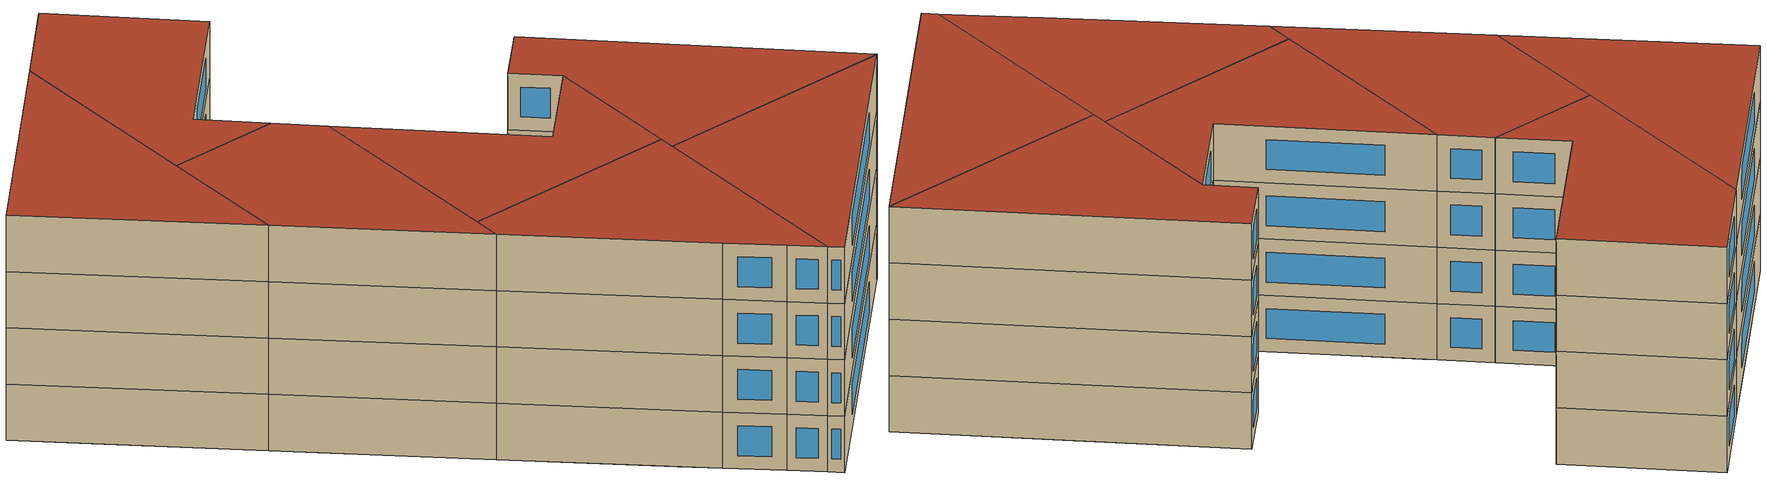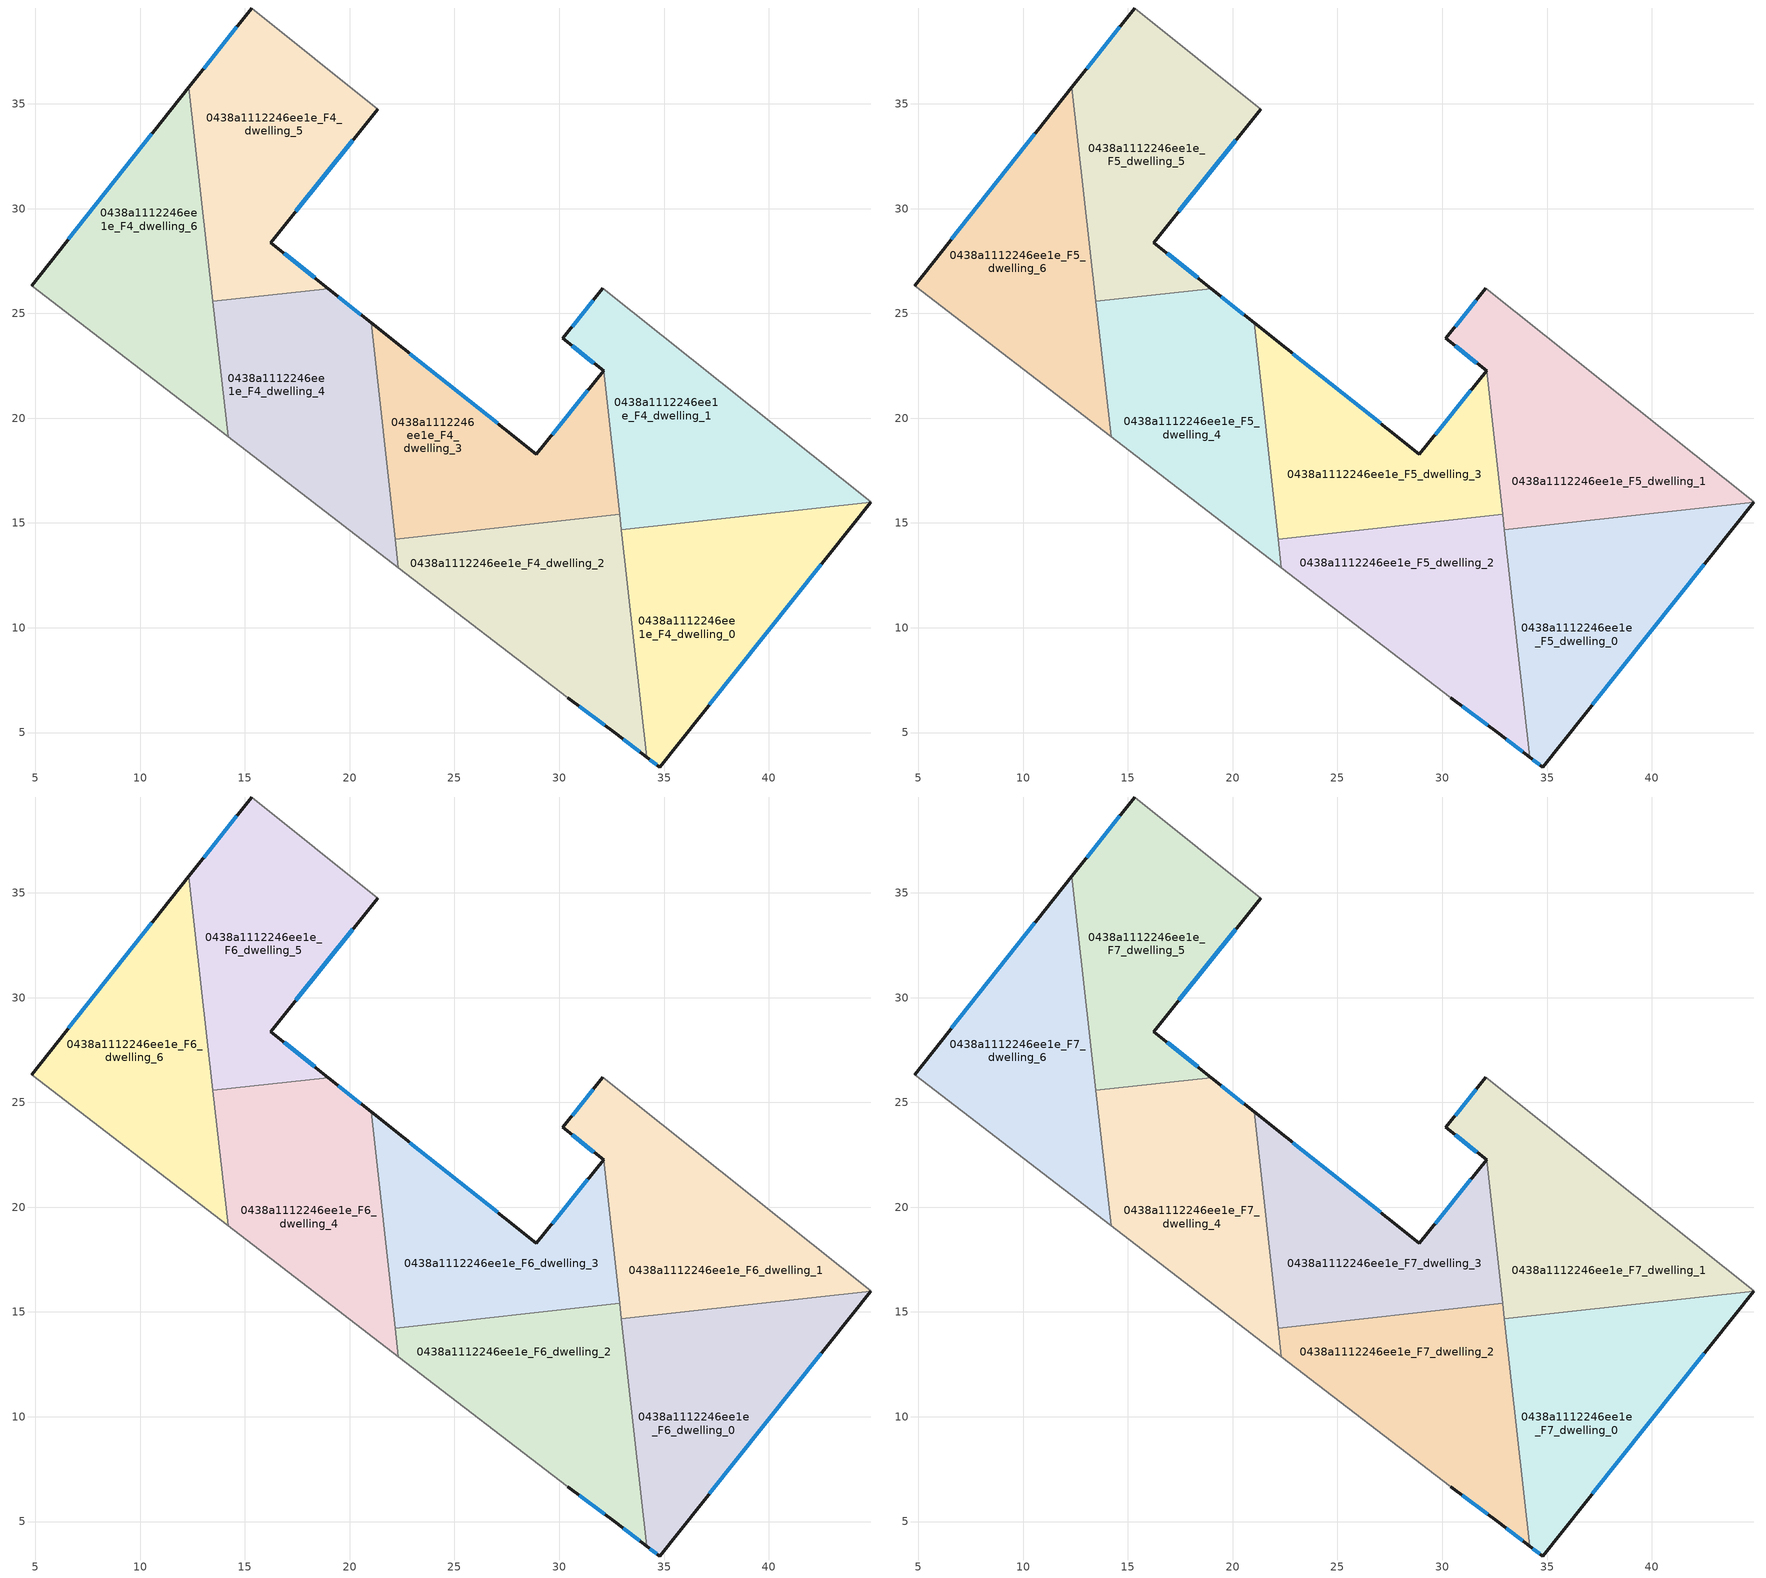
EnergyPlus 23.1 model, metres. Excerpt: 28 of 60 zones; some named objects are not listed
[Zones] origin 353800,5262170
0438a1112246ee1e_F4_dwelling_0
 floor to 0438a1112246ee1e_F3_dwelling_0 (EU_floor_Construction): 39.89,9.76 34.78,3.36 34.18,3.81 33.1,13.53 33.79,14.45 z12
 floor to 0438a1112246ee1e_F3_dwelling_1 (EU_floor_Construction): 44.86,16 39.89,9.76 33.79,14.45 34.06,14.79 z12
 floor to 0438a1112246ee1e_F3_dwelling_2 (EU_floor_Construction): 33.41,13.95 33.1,13.53 33.01,14.26 z12
 floor to 0438a1112246ee1e_F3_dwelling_3 (EU_floor_Construction): 34.06,14.79 33.41,13.95 33.01,14.26 32.97,14.67 z12
 wall outside (EU_wall_Construction): 34.18,3.81 34.78,3.36 44.86,16 z12:15
 wall to 0438a1112246ee1e_F4_dwelling_1 (EU_wall_Construction): 44.86,16 32.97,14.67 z12:15
 wall to 0438a1112246ee1e_F4_dwelling_2 (EU_wall_Construction): 32.97,14.67 34.18,3.81 z12:15
 window (EU_Window_Construction): 34.32,3.71 34.64,3.46 / 37.15,6.33 42.5,13.03 z12.7:14.3
0438a1112246ee1e_F4_dwelling_1
 floor to 0438a1112246ee1e_F3_dwelling_1 (EU_floor_Construction): 44.87,16.01 44.86,16 34.06,14.79 38.74,20.89 z12
 floor adiabatic (EU_floor_Construction): 38.74,20.89 34.06,14.79 32.97,14.67 32.12,22.27 30.16,23.81 32.07,26.2 z12
 wall outside (EU_wall_Construction): 32.07,26.2 30.16,23.81 32.11,22.26 z12:15
 wall adiabatic (EU_wall_Construction): 44.86,16 44.87,16.01 32.07,26.2 z12:15
 wall to 0438a1112246ee1e_F4_dwelling_3 (EU_wall_Construction): 32.12,22.26 32.88,15.42 z12:15
 wall to 0438a1112246ee1e_F4_dwelling_2 (EU_wall_Construction): 32.88,15.42 32.97,14.67 z12:15
 window (EU_Window_Construction): 30.62,23.45 31.65,22.63 / 31.62,25.64 30.61,24.37 z12.7:14.3
0438a1112246ee1e_F4_dwelling_2
 floor to 0438a1112246ee1e_F3_dwelling_2 (EU_floor_Construction): 33.01,14.26 33.09,13.53 28.78,7.91 22.33,12.87 22.31,13.07 23.28,14.34 31.68,15.28 z12
 floor to 0438a1112246ee1e_F3_dwelling_0 (EU_floor_Construction): 33.09,13.53 34.18,3.81 32.71,4.93 30.41,6.66 28.78,7.91 z12
 floor adiabatic (EU_floor_Construction): 32.88,15.42 33.01,14.26 31.68,15.28 z12
 floor to 0438a1112246ee1e_F3_dwelling_4 (EU_floor_Construction): 23.28,14.34 22.31,13.07 22.18,14.22 z12
 wall outside (EU_wall_Construction): 30.41,6.66 32.71,4.93 34.18,3.81 z12:15
 wall adiabatic (EU_wall_Construction): 22.33,12.87 30.41,6.66 z12:15
 wall to 0438a1112246ee1e_F4_dwelling_3 (EU_wall_Construction): 32.88,15.42 22.18,14.22 z12:15
 wall to 0438a1112246ee1e_F4_dwelling_4 (EU_wall_Construction): 22.18,14.22 22.33,12.87 z12:15
 window (EU_Window_Construction): 33.06,4.67 33.84,4.08 / 30.95,6.25 32.17,5.34 z12.7:14.3
0438a1112246ee1e_F4_dwelling_3
 floor to 0438a1112246ee1e_F3_dwelling_4 (EU_floor_Construction): 27.29,19.56 23.28,14.34 22.18,14.22 21.13,23.6 21.54,24.14 z12
 floor to 0438a1112246ee1e_F3_dwelling_2 (EU_floor_Construction): 28.91,18.27 28.48,17.74 31.68,15.28 23.28,14.34 27.29,19.56 z12
 floor adiabatic (EU_floor_Construction): 32.12,22.26 32.88,15.42 31.68,15.28 28.48,17.74 z12
 floor to 0438a1112246ee1e_F3_dwelling_6 (EU_floor_Construction): 21.54,24.14 21.13,23.6 21.02,24.56 z12
 wall outside (EU_wall_Construction): 32.11,22.26 28.91,18.27 21.02,24.56 z12:15
 wall to 0438a1112246ee1e_F4_dwelling_4 (EU_wall_Construction): 21.02,24.56 22.18,14.22 z12:15
 window (EU_Window_Construction): 27.06,19.75 22.87,23.08 / 31.36,21.32 29.66,19.21 z12.7:14.3
0438a1112246ee1e_F4_dwelling_4
 floor to 0438a1112246ee1e_F3_dwelling_4 (EU_floor_Construction): 21.13,23.6 22.31,13.07 22.22,12.96 16.39,17.43 z12
 floor to 0438a1112246ee1e_F3_dwelling_2 (EU_floor_Construction): 22.31,13.07 22.33,12.87 22.22,12.96 z12
 floor to 0438a1112246ee1e_F3_dwelling_5 (EU_floor_Construction): 19.93,22.05 16.39,17.43 14.2,19.12 13.48,25.57 15.11,25.75 z12
 floor to 0438a1112246ee1e_F3_dwelling_6 (EU_floor_Construction): 21.02,24.56 21.13,23.6 19.93,22.05 15.11,25.75 18.98,26.19 z12
 wall outside (EU_wall_Construction): 21.02,24.56 18.98,26.19 z12:15
 wall adiabatic (EU_wall_Construction): 14.2,19.12 22.33,12.87 z12:15
 wall to 0438a1112246ee1e_F4_dwelling_5 (EU_wall_Construction): 18.98,26.19 13.48,25.57 z12:15
 wall to 0438a1112246ee1e_F4_dwelling_6 (EU_wall_Construction): 13.48,25.57 14.2,19.12 z12:15
 window (EU_Window_Construction): 20.54,24.94 19.46,25.81 z12.7:14.3
0438a1112246ee1e_F4_dwelling_5
 floor to 0438a1112246ee1e_F3_dwelling_7 (EU_floor_Construction): 21.34,34.75 16.31,28.46 12.86,31.11 12.33,35.8 15.33,39.57 z12
 floor to 0438a1112246ee1e_F3_dwelling_6 (EU_floor_Construction): 16.31,28.46 16.24,28.37 18.98,26.19 15.11,25.75 13.3,27.14 12.86,31.11 z12
 floor to 0438a1112246ee1e_F3_dwelling_5 (EU_floor_Construction): 15.11,25.75 13.48,25.57 13.3,27.14 z12
 wall outside (EU_wall_Construction): 15.33,39.57 12.33,35.8 / 18.98,26.19 16.24,28.37 21.34,34.75 z12:15
 wall adiabatic (EU_wall_Construction): 21.34,34.75 15.33,39.57 z12:15
 wall to 0438a1112246ee1e_F4_dwelling_6 (EU_wall_Construction): 12.33,35.8 13.48,25.57 z12:15
 window (EU_Window_Construction): 14.62,38.69 13.04,36.68 / 17.44,29.87 20.14,33.25 / 18.33,26.7 16.88,27.86 z12.7:14.3
0438a1112246ee1e_F4_dwelling_6
 floor to 0438a1112246ee1e_F3_dwelling_5 (EU_floor_Construction): 13.3,27.14 14.2,19.12 7.87,23.98 11.41,28.6 z12
 floor to 0438a1112246ee1e_F3_dwelling_6 (EU_floor_Construction): 12.86,31.11 13.3,27.14 11.41,28.6 7.87,23.98 4.82,26.32 10.22,33.13 z12
 floor to 0438a1112246ee1e_F3_dwelling_7 (EU_floor_Construction): 12.33,35.8 12.86,31.11 10.22,33.13 z12
 wall outside (EU_wall_Construction): 12.33,35.8 4.82,26.32 z12:15
 wall adiabatic (EU_wall_Construction): 4.82,26.32 14.2,19.12 z12:15
 window (EU_Window_Construction): 10.57,33.57 6.58,28.55 z12.7:14.3
0438a1112246ee1e_F5_dwelling_0
 floor to 0438a1112246ee1e_F4_dwelling_0 (EU_floor_Construction): 44.86,16 34.78,3.36 34.18,3.81 32.97,14.67 z15
 wall outside (EU_wall_Construction): 34.18,3.81 34.78,3.36 44.86,16 z15:18
 wall to 0438a1112246ee1e_F5_dwelling_1 (EU_wall_Construction): 44.86,16 32.97,14.67 z15:18
 wall to 0438a1112246ee1e_F5_dwelling_2 (EU_wall_Construction): 32.97,14.67 34.18,3.81 z15:18
 window (EU_Window_Construction): 34.32,3.71 34.64,3.46 / 37.15,6.33 42.5,13.03 z15.7:17.3
0438a1112246ee1e_F5_dwelling_1
 floor to 0438a1112246ee1e_F4_dwelling_1 (EU_floor_Construction): 44.87,16.01 44.86,16 32.97,14.67 32.12,22.27 30.16,23.81 32.07,26.2 z15
 wall outside (EU_wall_Construction): 32.07,26.2 30.16,23.81 32.11,22.26 z15:18
 wall adiabatic (EU_wall_Construction): 44.86,16 44.87,16.01 32.07,26.2 z15:18
 wall to 0438a1112246ee1e_F5_dwelling_3 (EU_wall_Construction): 32.12,22.26 32.88,15.42 z15:18
 wall to 0438a1112246ee1e_F5_dwelling_2 (EU_wall_Construction): 32.88,15.42 32.97,14.67 z15:18
 window (EU_Window_Construction): 30.62,23.45 31.65,22.63 / 31.62,25.64 30.61,24.37 z15.7:17.3
0438a1112246ee1e_F5_dwelling_2
 floor to 0438a1112246ee1e_F4_dwelling_2 (EU_floor_Construction): 32.88,15.42 34.18,3.81 32.71,4.93 30.41,6.66 22.33,12.87 22.18,14.22 z15
 wall outside (EU_wall_Construction): 30.41,6.66 32.71,4.93 34.18,3.81 z15:18
 wall adiabatic (EU_wall_Construction): 22.33,12.87 30.41,6.66 z15:18
 wall to 0438a1112246ee1e_F5_dwelling_3 (EU_wall_Construction): 32.88,15.42 22.18,14.22 z15:18
 wall to 0438a1112246ee1e_F5_dwelling_4 (EU_wall_Construction): 22.18,14.22 22.33,12.87 z15:18
 window (EU_Window_Construction): 33.06,4.67 33.84,4.08 / 30.95,6.25 32.17,5.34 z15.7:17.3
0438a1112246ee1e_F5_dwelling_3
 floor to 0438a1112246ee1e_F4_dwelling_3 (EU_floor_Construction): 32.12,22.26 32.88,15.42 22.18,14.22 21.02,24.56 28.91,18.27 z15
 wall outside (EU_wall_Construction): 32.11,22.26 28.91,18.27 21.02,24.56 z15:18
 wall to 0438a1112246ee1e_F5_dwelling_4 (EU_wall_Construction): 21.02,24.56 22.18,14.22 z15:18
 window (EU_Window_Construction): 27.06,19.75 22.87,23.08 / 31.36,21.32 29.66,19.21 z15.7:17.3
0438a1112246ee1e_F5_dwelling_4
 floor to 0438a1112246ee1e_F4_dwelling_4 (EU_floor_Construction): 21.02,24.56 22.33,12.87 14.2,19.12 13.48,25.57 18.98,26.19 z15
 wall outside (EU_wall_Construction): 21.02,24.56 18.98,26.19 z15:18
 wall adiabatic (EU_wall_Construction): 14.2,19.12 22.33,12.87 z15:18
 wall to 0438a1112246ee1e_F5_dwelling_5 (EU_wall_Construction): 18.98,26.19 13.48,25.57 z15:18
 wall to 0438a1112246ee1e_F5_dwelling_6 (EU_wall_Construction): 13.48,25.57 14.2,19.12 z15:18
 window (EU_Window_Construction): 20.54,24.94 19.46,25.81 z15.7:17.3
0438a1112246ee1e_F5_dwelling_5
 floor to 0438a1112246ee1e_F4_dwelling_5 (EU_floor_Construction): 21.34,34.75 16.24,28.37 18.98,26.19 13.48,25.57 12.33,35.8 15.33,39.57 z15
 wall outside (EU_wall_Construction): 15.33,39.57 12.33,35.8 / 18.98,26.19 16.24,28.37 21.34,34.75 z15:18
 wall adiabatic (EU_wall_Construction): 21.34,34.75 15.33,39.57 z15:18
 wall to 0438a1112246ee1e_F5_dwelling_6 (EU_wall_Construction): 12.33,35.8 13.48,25.57 z15:18
 window (EU_Window_Construction): 14.62,38.69 13.04,36.68 / 17.44,29.87 20.14,33.25 / 18.33,26.7 16.88,27.86 z15.7:17.3
0438a1112246ee1e_F5_dwelling_6
 floor to 0438a1112246ee1e_F4_dwelling_6 (EU_floor_Construction): 12.33,35.8 14.2,19.12 4.82,26.32 z15
 wall outside (EU_wall_Construction): 12.33,35.8 4.82,26.32 z15:18
 wall adiabatic (EU_wall_Construction): 4.82,26.32 14.2,19.12 z15:18
 window (EU_Window_Construction): 10.57,33.57 6.58,28.55 z15.7:17.3
0438a1112246ee1e_F6_dwelling_0
 floor to 0438a1112246ee1e_F5_dwelling_0 (EU_floor_Construction): 44.86,16 34.78,3.36 34.18,3.81 32.97,14.67 z18
 wall outside (EU_wall_Construction): 34.18,3.81 34.78,3.36 44.86,16 z18:21
 wall to 0438a1112246ee1e_F6_dwelling_1 (EU_wall_Construction): 44.86,16 32.97,14.67 z18:21
 wall to 0438a1112246ee1e_F6_dwelling_2 (EU_wall_Construction): 32.97,14.67 34.18,3.81 z18:21
 window (EU_Window_Construction): 34.32,3.71 34.64,3.46 / 37.15,6.33 42.5,13.03 z18.7:20.3
0438a1112246ee1e_F6_dwelling_1
 floor to 0438a1112246ee1e_F5_dwelling_1 (EU_floor_Construction): 44.87,16.01 44.86,16 32.97,14.67 32.12,22.27 30.16,23.81 32.07,26.2 z18
 wall outside (EU_wall_Construction): 32.07,26.2 30.16,23.81 32.11,22.26 z18:21
 wall adiabatic (EU_wall_Construction): 44.86,16 44.87,16.01 32.07,26.2 z18:21
 wall to 0438a1112246ee1e_F6_dwelling_3 (EU_wall_Construction): 32.12,22.26 32.88,15.42 z18:21
 wall to 0438a1112246ee1e_F6_dwelling_2 (EU_wall_Construction): 32.88,15.42 32.97,14.67 z18:21
 window (EU_Window_Construction): 30.62,23.45 31.65,22.63 / 31.62,25.64 30.61,24.37 z18.7:20.3
0438a1112246ee1e_F6_dwelling_2
 floor to 0438a1112246ee1e_F5_dwelling_2 (EU_floor_Construction): 32.88,15.42 34.18,3.81 32.71,4.93 30.41,6.66 22.33,12.87 22.18,14.22 z18
 wall outside (EU_wall_Construction): 30.41,6.66 32.71,4.93 34.18,3.81 z18:21
 wall adiabatic (EU_wall_Construction): 22.33,12.87 30.41,6.66 z18:21
 wall to 0438a1112246ee1e_F6_dwelling_3 (EU_wall_Construction): 32.88,15.42 22.18,14.22 z18:21
 wall to 0438a1112246ee1e_F6_dwelling_4 (EU_wall_Construction): 22.18,14.22 22.33,12.87 z18:21
 window (EU_Window_Construction): 33.06,4.67 33.84,4.08 / 30.95,6.25 32.17,5.34 z18.7:20.3
0438a1112246ee1e_F6_dwelling_3
 floor to 0438a1112246ee1e_F5_dwelling_3 (EU_floor_Construction): 32.12,22.26 32.88,15.42 22.18,14.22 21.02,24.56 28.91,18.27 z18
 wall outside (EU_wall_Construction): 32.11,22.26 28.91,18.27 21.02,24.56 z18:21
 wall to 0438a1112246ee1e_F6_dwelling_4 (EU_wall_Construction): 21.02,24.56 22.18,14.22 z18:21
 window (EU_Window_Construction): 27.06,19.75 22.87,23.08 / 31.36,21.32 29.66,19.21 z18.7:20.3
0438a1112246ee1e_F6_dwelling_4
 floor to 0438a1112246ee1e_F5_dwelling_4 (EU_floor_Construction): 21.02,24.56 22.33,12.87 14.2,19.12 13.48,25.57 18.98,26.19 z18
 wall outside (EU_wall_Construction): 21.02,24.56 18.98,26.19 z18:21
 wall adiabatic (EU_wall_Construction): 14.2,19.12 22.33,12.87 z18:21
 wall to 0438a1112246ee1e_F6_dwelling_5 (EU_wall_Construction): 18.98,26.19 13.48,25.57 z18:21
 wall to 0438a1112246ee1e_F6_dwelling_6 (EU_wall_Construction): 13.48,25.57 14.2,19.12 z18:21
 window (EU_Window_Construction): 20.54,24.94 19.46,25.81 z18.7:20.3
0438a1112246ee1e_F6_dwelling_5
 floor to 0438a1112246ee1e_F5_dwelling_5 (EU_floor_Construction): 21.34,34.75 16.24,28.37 18.98,26.19 13.48,25.57 12.33,35.8 15.33,39.57 z18
 wall outside (EU_wall_Construction): 15.33,39.57 12.33,35.8 / 18.98,26.19 16.24,28.37 21.34,34.75 z18:21
 wall adiabatic (EU_wall_Construction): 21.34,34.75 15.33,39.57 z18:21
 wall to 0438a1112246ee1e_F6_dwelling_6 (EU_wall_Construction): 12.33,35.8 13.48,25.57 z18:21
 window (EU_Window_Construction): 14.62,38.69 13.04,36.68 / 17.44,29.87 20.14,33.25 / 18.33,26.7 16.88,27.86 z18.7:20.3
0438a1112246ee1e_F6_dwelling_6
 floor to 0438a1112246ee1e_F5_dwelling_6 (EU_floor_Construction): 12.33,35.8 14.2,19.12 4.82,26.32 z18
 wall outside (EU_wall_Construction): 12.33,35.8 4.82,26.32 z18:21
 wall adiabatic (EU_wall_Construction): 4.82,26.32 14.2,19.12 z18:21
 window (EU_Window_Construction): 10.57,33.57 6.58,28.55 z18.7:20.3
0438a1112246ee1e_F7_dwelling_0
 floor to 0438a1112246ee1e_F6_dwelling_0 (EU_floor_Construction): 44.86,16 34.78,3.36 34.18,3.81 32.97,14.67 z21
 wall outside (EU_wall_Construction): 34.18,3.81 34.78,3.36 44.86,16 z21:24
 wall to 0438a1112246ee1e_F7_dwelling_1 (EU_wall_Construction): 44.86,16 32.97,14.67 z21:24
 wall to 0438a1112246ee1e_F7_dwelling_2 (EU_wall_Construction): 32.97,14.67 34.18,3.81 z21:24
 window (EU_Window_Construction): 34.32,3.71 34.64,3.46 / 37.15,6.33 42.5,13.03 z21.7:23.3
 roof outside (EU_roof_Construction): 34.78,3.36 44.86,16 32.97,14.67 34.18,3.81 z24
0438a1112246ee1e_F7_dwelling_1
 floor to 0438a1112246ee1e_F6_dwelling_1 (EU_floor_Construction): 44.87,16.01 44.86,16 32.97,14.67 32.12,22.27 30.16,23.81 32.07,26.2 z21
 wall outside (EU_wall_Construction): 32.07,26.2 30.16,23.81 32.11,22.26 z21:24
 wall adiabatic (EU_wall_Construction): 44.86,16 44.87,16.01 32.07,26.2 z21:24
 wall to 0438a1112246ee1e_F7_dwelling_3 (EU_wall_Construction): 32.12,22.26 32.88,15.42 z21:24
 wall to 0438a1112246ee1e_F7_dwelling_2 (EU_wall_Construction): 32.88,15.42 32.97,14.67 z21:24
 window (EU_Window_Construction): 30.62,23.45 31.65,22.63 / 31.62,25.64 30.61,24.37 z21.7:23.3
 roof outside (EU_roof_Construction): 44.86,16 44.87,16.01 32.07,26.2 30.16,23.81 32.11,22.26 32.97,14.67 z24
0438a1112246ee1e_F7_dwelling_2
 floor to 0438a1112246ee1e_F6_dwelling_2 (EU_floor_Construction): 32.88,15.42 34.18,3.81 32.71,4.93 30.41,6.66 22.33,12.87 22.18,14.22 z21
 wall outside (EU_wall_Construction): 30.41,6.66 32.71,4.93 34.18,3.81 z21:24
 wall adiabatic (EU_wall_Construction): 22.33,12.87 30.41,6.66 z21:24
 wall to 0438a1112246ee1e_F7_dwelling_3 (EU_wall_Construction): 32.88,15.42 22.18,14.22 z21:24
 wall to 0438a1112246ee1e_F7_dwelling_4 (EU_wall_Construction): 22.18,14.22 22.33,12.87 z21:24
 window (EU_Window_Construction): 33.06,4.67 33.84,4.08 / 30.95,6.25 32.17,5.34 z21.7:23.3
 roof outside (EU_roof_Construction): 34.18,3.81 32.88,15.42 22.18,14.22 22.33,12.87 30.41,6.66 32.71,4.93 z24
0438a1112246ee1e_F7_dwelling_3
 floor to 0438a1112246ee1e_F6_dwelling_3 (EU_floor_Construction): 32.12,22.26 32.88,15.42 22.18,14.22 21.02,24.56 28.91,18.27 z21
 wall outside (EU_wall_Construction): 32.11,22.26 28.91,18.27 21.02,24.56 z21:24
 wall to 0438a1112246ee1e_F7_dwelling_4 (EU_wall_Construction): 21.02,24.56 22.18,14.22 z21:24
 window (EU_Window_Construction): 27.06,19.75 22.87,23.08 / 31.36,21.32 29.66,19.21 z21.7:23.3
 roof outside (EU_roof_Construction): 32.88,15.42 32.11,22.26 28.91,18.27 21.02,24.56 22.18,14.22 z24
0438a1112246ee1e_F7_dwelling_4
 floor to 0438a1112246ee1e_F6_dwelling_4 (EU_floor_Construction): 21.02,24.56 22.33,12.87 14.2,19.12 13.48,25.57 18.98,26.19 z21
 wall outside (EU_wall_Construction): 21.02,24.56 18.98,26.19 z21:24
 wall adiabatic (EU_wall_Construction): 14.2,19.12 22.33,12.87 z21:24
 wall to 0438a1112246ee1e_F7_dwelling_5 (EU_wall_Construction): 18.98,26.19 13.48,25.57 z21:24
 wall to 0438a1112246ee1e_F7_dwelling_6 (EU_wall_Construction): 13.48,25.57 14.2,19.12 z21:24
 window (EU_Window_Construction): 20.54,24.94 19.46,25.81 z21.7:23.3
 roof outside (EU_roof_Construction): 22.33,12.87 21.02,24.56 18.98,26.19 13.48,25.57 14.2,19.12 z24
0438a1112246ee1e_F7_dwelling_5
 floor to 0438a1112246ee1e_F6_dwelling_5 (EU_floor_Construction): 21.34,34.75 16.24,28.37 18.98,26.19 13.48,25.57 12.33,35.8 15.33,39.57 z21
 wall outside (EU_wall_Construction): 15.33,39.57 12.33,35.8 / 18.98,26.19 16.24,28.37 21.34,34.75 z21:24
 wall adiabatic (EU_wall_Construction): 21.34,34.75 15.33,39.57 z21:24
 wall to 0438a1112246ee1e_F7_dwelling_6 (EU_wall_Construction): 12.33,35.8 13.48,25.57 z21:24
 window (EU_Window_Construction): 14.62,38.69 13.04,36.68 / 17.44,29.87 20.14,33.25 / 18.33,26.7 16.88,27.86 z21.7:23.3
 roof outside (EU_roof_Construction): 18.98,26.19 16.24,28.37 21.34,34.75 15.33,39.57 12.33,35.8 13.48,25.57 z24
0438a1112246ee1e_F7_dwelling_6
 floor to 0438a1112246ee1e_F6_dwelling_6 (EU_floor_Construction): 12.33,35.8 14.2,19.12 4.82,26.32 z21
 wall outside (EU_wall_Construction): 12.33,35.8 4.82,26.32 z21:24
 wall adiabatic (EU_wall_Construction): 4.82,26.32 14.2,19.12 z21:24
 window (EU_Window_Construction): 10.57,33.57 6.58,28.55 z21.7:23.3
 roof outside (EU_roof_Construction): 14.2,19.12 12.33,35.8 4.82,26.32 z24
[Building]
EU S2 Campaign: North Axis=0; Terrain=City; Solar Distribution=FullExterior
[Site:Location]
Budapest.Ferenc.Liszt.Intl.AP: Latitude=47.437; Longitude=19.256; Time Zone=1; Elevation=185
[SizingPeriod:WeatherFileDays]
AnnualSizingPeriod: Begin Month=1; Begin Day of Month=1; End Month=12; End Day of Month=31; Day of Week for Start Day=Monday; Use Weather File Daylight Saving Period=No; Use Weather File Rain and Snow Indicators=No
[MATERIAL]
EU_InternalMass_Material: Roughness=MediumRough; Thickness=0.1; Conductivity=1; Density=1800; Specific Heat=900; Thermal Absorptance=0.9; Solar Absorptance=0.7; Visible Absorptance=0.7
[MATERIAL:NOMASS] Roughness=MediumRough; Thermal Absorptance=0.9; Solar Absorptance=0.7; Visible Absorptance=0.7
Name | Thermal Resistance
EU_wall_NoMass | 0.832559
EU_roof_NoMass | 1.39638
EU_floor_NoMass | 0.872794
[WINDOWMATERIAL:SIMPLEGLAZINGSYSTEM]
EU_Window_SimpleGlazing: UFactor=2.79869; Solar Heat Gain Coefficient=0.75; Visible Transmittance=0.75
[CONSTRUCTION]
EU_wall_Construction: EU_wall_NoMass
EU_roof_Construction: EU_roof_NoMass
EU_floor_Construction: EU_floor_NoMass
EU_Window_Construction: EU_Window_SimpleGlazing
EU_InternalMass_Construction: EU_InternalMass_Material
[ZONE] Type=1; Multiplier=1; Ceiling Height=autocalculate; Floor Area=autocalculate; Part of Total Floor Area=Yes
Name | Volume
0438a1112246ee1e_F4_dwelling_0; 0438a1112246ee1e_F5_dwelling_0; 0438a1112246ee1e_F6_dwelling_0; 0438a1112246ee1e_F7_dwelling_0 | 214.432
0438a1112246ee1e_F4_dwelling_1; 0438a1112246ee1e_F5_dwelling_1; 0438a1112246ee1e_F6_dwelling_1; 0438a1112246ee1e_F7_dwelling_1 | 223.822
0438a1112246ee1e_F4_dwelling_2; 0438a1112246ee1e_F5_dwelling_2; 0438a1112246ee1e_F6_dwelling_2; 0438a1112246ee1e_F7_dwelling_2 | 211.274
0438a1112246ee1e_F4_dwelling_3 | 201.866
0438a1112246ee1e_F5_dwelling_3; 0438a1112246ee1e_F6_dwelling_3; 0438a1112246ee1e_F7_dwelling_3 | 201.906
0438a1112246ee1e_F4_dwelling_4; 0438a1112246ee1e_F5_dwelling_4; 0438a1112246ee1e_F6_dwelling_4; 0438a1112246ee1e_F7_dwelling_4 | 217.601
0438a1112246ee1e_F4_dwelling_5; 0438a1112246ee1e_F5_dwelling_5; 0438a1112246ee1e_F6_dwelling_5; 0438a1112246ee1e_F7_dwelling_5 | 217.604
0438a1112246ee1e_F4_dwelling_6; 0438a1112246ee1e_F5_dwelling_6; 0438a1112246ee1e_F6_dwelling_6; 0438a1112246ee1e_F7_dwelling_6 | 214.44
[INTERNALMASS] Construction=EU_InternalMass_Construction
Name | Zone or ZoneList | Surface Area
0438a1112246ee1e_F4_dwelling_0_EU_InternalMass | 0438a1112246ee1e_F4_dwelling_0 | 71.4787
0438a1112246ee1e_F4_dwelling_1_EU_InternalMass | 0438a1112246ee1e_F4_dwelling_1 | 74.6179
0438a1112246ee1e_F4_dwelling_2_EU_InternalMass | 0438a1112246ee1e_F4_dwelling_2 | 70.4261
0438a1112246ee1e_F4_dwelling_3_EU_InternalMass | 0438a1112246ee1e_F4_dwelling_3 | 67.303
0438a1112246ee1e_F4_dwelling_4_EU_InternalMass | 0438a1112246ee1e_F4_dwelling_4 | 72.535
0438a1112246ee1e_F4_dwelling_5_EU_InternalMass | 0438a1112246ee1e_F4_dwelling_5 | 72.5346
0438a1112246ee1e_F4_dwelling_6_EU_InternalMass | 0438a1112246ee1e_F4_dwelling_6 | 71.4801
0438a1112246ee1e_F5_dwelling_0_EU_InternalMass | 0438a1112246ee1e_F5_dwelling_0 | 71.4787
0438a1112246ee1e_F5_dwelling_1_EU_InternalMass | 0438a1112246ee1e_F5_dwelling_1 | 74.6179
0438a1112246ee1e_F5_dwelling_2_EU_InternalMass | 0438a1112246ee1e_F5_dwelling_2 | 70.4261
0438a1112246ee1e_F5_dwelling_3_EU_InternalMass | 0438a1112246ee1e_F5_dwelling_3 | 67.303
0438a1112246ee1e_F5_dwelling_4_EU_InternalMass | 0438a1112246ee1e_F5_dwelling_4 | 72.535
0438a1112246ee1e_F5_dwelling_5_EU_InternalMass | 0438a1112246ee1e_F5_dwelling_5 | 72.5346
0438a1112246ee1e_F5_dwelling_6_EU_InternalMass | 0438a1112246ee1e_F5_dwelling_6 | 71.4801
0438a1112246ee1e_F6_dwelling_0_EU_InternalMass | 0438a1112246ee1e_F6_dwelling_0 | 71.4787
0438a1112246ee1e_F6_dwelling_1_EU_InternalMass | 0438a1112246ee1e_F6_dwelling_1 | 74.6179
0438a1112246ee1e_F6_dwelling_2_EU_InternalMass | 0438a1112246ee1e_F6_dwelling_2 | 70.4261
0438a1112246ee1e_F6_dwelling_3_EU_InternalMass | 0438a1112246ee1e_F6_dwelling_3 | 67.303
0438a1112246ee1e_F6_dwelling_4_EU_InternalMass | 0438a1112246ee1e_F6_dwelling_4 | 72.535
0438a1112246ee1e_F6_dwelling_5_EU_InternalMass | 0438a1112246ee1e_F6_dwelling_5 | 72.5346
0438a1112246ee1e_F6_dwelling_6_EU_InternalMass | 0438a1112246ee1e_F6_dwelling_6 | 71.4801
0438a1112246ee1e_F7_dwelling_0_EU_InternalMass | 0438a1112246ee1e_F7_dwelling_0 | 71.4787
0438a1112246ee1e_F7_dwelling_1_EU_InternalMass | 0438a1112246ee1e_F7_dwelling_1 | 74.6179
0438a1112246ee1e_F7_dwelling_2_EU_InternalMass | 0438a1112246ee1e_F7_dwelling_2 | 70.4261
0438a1112246ee1e_F7_dwelling_3_EU_InternalMass | 0438a1112246ee1e_F7_dwelling_3 | 67.303
0438a1112246ee1e_F7_dwelling_4_EU_InternalMass | 0438a1112246ee1e_F7_dwelling_4 | 72.535
0438a1112246ee1e_F7_dwelling_5_EU_InternalMass | 0438a1112246ee1e_F7_dwelling_5 | 72.5346
0438a1112246ee1e_F7_dwelling_6_EU_InternalMass | 0438a1112246ee1e_F7_dwelling_6 | 71.4801
[OTHEREQUIPMENT] Fuel Type=Electricity; Design Level Calculation Method=Watts/Area; Power per Zone Floor Area=1; Fraction Latent=0; Fraction Radiant=0; Fraction Lost=0; Carbon Dioxide Generation Rate=0; EndUse Subcategory=EU_Step8_InternalGains
Name | Zone or ZoneList or Space or SpaceList | Schedule
EU_Step8_InternalGain_0438a1112246ee1e_F4_dwelling_0_f000 | 0438a1112246ee1e_F4_dwelling_0 | EU_Step8_GainSchedule_0438a1112246ee1e_F4_dwelling_0_f000
EU_Step8_InternalGain_0438a1112246ee1e_F4_dwelling_1_f000 | 0438a1112246ee1e_F4_dwelling_1 | EU_Step8_GainSchedule_0438a1112246ee1e_F4_dwelling_1_f000
EU_Step8_InternalGain_0438a1112246ee1e_F4_dwelling_2_f000 | 0438a1112246ee1e_F4_dwelling_2 | EU_Step8_GainSchedule_0438a1112246ee1e_F4_dwelling_2_f000
EU_Step8_InternalGain_0438a1112246ee1e_F4_dwelling_3_f000 | 0438a1112246ee1e_F4_dwelling_3 | EU_Step8_GainSchedule_0438a1112246ee1e_F4_dwelling_3_f000
EU_Step8_InternalGain_0438a1112246ee1e_F4_dwelling_4_f000 | 0438a1112246ee1e_F4_dwelling_4 | EU_Step8_GainSchedule_0438a1112246ee1e_F4_dwelling_4_f000
EU_Step8_InternalGain_0438a1112246ee1e_F4_dwelling_5_f000 | 0438a1112246ee1e_F4_dwelling_5 | EU_Step8_GainSchedule_0438a1112246ee1e_F4_dwelling_5_f000
EU_Step8_InternalGain_0438a1112246ee1e_F4_dwelling_6_f000 | 0438a1112246ee1e_F4_dwelling_6 | EU_Step8_GainSchedule_0438a1112246ee1e_F4_dwelling_6_f000
EU_Step8_InternalGain_0438a1112246ee1e_F5_dwelling_0_f000 | 0438a1112246ee1e_F5_dwelling_0 | EU_Step8_GainSchedule_0438a1112246ee1e_F5_dwelling_0_f000
EU_Step8_InternalGain_0438a1112246ee1e_F5_dwelling_1_f000 | 0438a1112246ee1e_F5_dwelling_1 | EU_Step8_GainSchedule_0438a1112246ee1e_F5_dwelling_1_f000
EU_Step8_InternalGain_0438a1112246ee1e_F5_dwelling_2_f000 | 0438a1112246ee1e_F5_dwelling_2 | EU_Step8_GainSchedule_0438a1112246ee1e_F5_dwelling_2_f000
EU_Step8_InternalGain_0438a1112246ee1e_F5_dwelling_3_f000 | 0438a1112246ee1e_F5_dwelling_3 | EU_Step8_GainSchedule_0438a1112246ee1e_F5_dwelling_3_f000
EU_Step8_InternalGain_0438a1112246ee1e_F5_dwelling_4_f000 | 0438a1112246ee1e_F5_dwelling_4 | EU_Step8_GainSchedule_0438a1112246ee1e_F5_dwelling_4_f000
EU_Step8_InternalGain_0438a1112246ee1e_F5_dwelling_5_f000 | 0438a1112246ee1e_F5_dwelling_5 | EU_Step8_GainSchedule_0438a1112246ee1e_F5_dwelling_5_f000
EU_Step8_InternalGain_0438a1112246ee1e_F5_dwelling_6_f000 | 0438a1112246ee1e_F5_dwelling_6 | EU_Step8_GainSchedule_0438a1112246ee1e_F5_dwelling_6_f000
EU_Step8_InternalGain_0438a1112246ee1e_F6_dwelling_0_f000 | 0438a1112246ee1e_F6_dwelling_0 | EU_Step8_GainSchedule_0438a1112246ee1e_F6_dwelling_0_f000
EU_Step8_InternalGain_0438a1112246ee1e_F6_dwelling_1_f000 | 0438a1112246ee1e_F6_dwelling_1 | EU_Step8_GainSchedule_0438a1112246ee1e_F6_dwelling_1_f000
EU_Step8_InternalGain_0438a1112246ee1e_F6_dwelling_2_f000 | 0438a1112246ee1e_F6_dwelling_2 | EU_Step8_GainSchedule_0438a1112246ee1e_F6_dwelling_2_f000
EU_Step8_InternalGain_0438a1112246ee1e_F6_dwelling_3_f000 | 0438a1112246ee1e_F6_dwelling_3 | EU_Step8_GainSchedule_0438a1112246ee1e_F6_dwelling_3_f000
EU_Step8_InternalGain_0438a1112246ee1e_F6_dwelling_4_f000 | 0438a1112246ee1e_F6_dwelling_4 | EU_Step8_GainSchedule_0438a1112246ee1e_F6_dwelling_4_f000
EU_Step8_InternalGain_0438a1112246ee1e_F6_dwelling_5_f000 | 0438a1112246ee1e_F6_dwelling_5 | EU_Step8_GainSchedule_0438a1112246ee1e_F6_dwelling_5_f000
EU_Step8_InternalGain_0438a1112246ee1e_F6_dwelling_6_f000 | 0438a1112246ee1e_F6_dwelling_6 | EU_Step8_GainSchedule_0438a1112246ee1e_F6_dwelling_6_f000
EU_Step8_InternalGain_0438a1112246ee1e_F7_dwelling_0_f000 | 0438a1112246ee1e_F7_dwelling_0 | EU_Step8_GainSchedule_0438a1112246ee1e_F7_dwelling_0_f000
EU_Step8_InternalGain_0438a1112246ee1e_F7_dwelling_1_f000 | 0438a1112246ee1e_F7_dwelling_1 | EU_Step8_GainSchedule_0438a1112246ee1e_F7_dwelling_1_f000
EU_Step8_InternalGain_0438a1112246ee1e_F7_dwelling_2_f000 | 0438a1112246ee1e_F7_dwelling_2 | EU_Step8_GainSchedule_0438a1112246ee1e_F7_dwelling_2_f000
EU_Step8_InternalGain_0438a1112246ee1e_F7_dwelling_3_f000 | 0438a1112246ee1e_F7_dwelling_3 | EU_Step8_GainSchedule_0438a1112246ee1e_F7_dwelling_3_f000
EU_Step8_InternalGain_0438a1112246ee1e_F7_dwelling_4_f000 | 0438a1112246ee1e_F7_dwelling_4 | EU_Step8_GainSchedule_0438a1112246ee1e_F7_dwelling_4_f000
EU_Step8_InternalGain_0438a1112246ee1e_F7_dwelling_5_f000 | 0438a1112246ee1e_F7_dwelling_5 | EU_Step8_GainSchedule_0438a1112246ee1e_F7_dwelling_5_f000
EU_Step8_InternalGain_0438a1112246ee1e_F7_dwelling_6_f000 | 0438a1112246ee1e_F7_dwelling_6 | EU_Step8_GainSchedule_0438a1112246ee1e_F7_dwelling_6_f000
[ZONEVENTILATION:DESIGNFLOWRATE] Schedule=EU_AlwaysOn; Design Flow Rate Calculation Method=AirChanges/Hour; Air Changes per Hour=0.475469; Ventilation Type=Natural; Fan Pressure Rise=0; Fan Total Efficiency=1; Constant Term Coefficient=1; Temperature Term Coefficient=0; Velocity Term Coefficient=0; Velocity Squared Term Coefficient=0; Minimum Indoor Temperature=-100; Maximum Indoor Temperature=100; Delta Temperature=-100; Minimum Outdoor Temperature=-100; Maximum Outdoor Temperature=100; Maximum Wind Speed=40
Name | Zone or ZoneList or Space or SpaceList
EU_ConstantAir_0438a1112246ee1e_F4_dwelling_0 | 0438a1112246ee1e_F4_dwelling_0
EU_ConstantAir_0438a1112246ee1e_F4_dwelling_1 | 0438a1112246ee1e_F4_dwelling_1
EU_ConstantAir_0438a1112246ee1e_F4_dwelling_2 | 0438a1112246ee1e_F4_dwelling_2
EU_ConstantAir_0438a1112246ee1e_F4_dwelling_3 | 0438a1112246ee1e_F4_dwelling_3
EU_ConstantAir_0438a1112246ee1e_F4_dwelling_4 | 0438a1112246ee1e_F4_dwelling_4
EU_ConstantAir_0438a1112246ee1e_F4_dwelling_5 | 0438a1112246ee1e_F4_dwelling_5
EU_ConstantAir_0438a1112246ee1e_F4_dwelling_6 | 0438a1112246ee1e_F4_dwelling_6
EU_ConstantAir_0438a1112246ee1e_F5_dwelling_0 | 0438a1112246ee1e_F5_dwelling_0
EU_ConstantAir_0438a1112246ee1e_F5_dwelling_1 | 0438a1112246ee1e_F5_dwelling_1
EU_ConstantAir_0438a1112246ee1e_F5_dwelling_2 | 0438a1112246ee1e_F5_dwelling_2
EU_ConstantAir_0438a1112246ee1e_F5_dwelling_3 | 0438a1112246ee1e_F5_dwelling_3
EU_ConstantAir_0438a1112246ee1e_F5_dwelling_4 | 0438a1112246ee1e_F5_dwelling_4
EU_ConstantAir_0438a1112246ee1e_F5_dwelling_5 | 0438a1112246ee1e_F5_dwelling_5
EU_ConstantAir_0438a1112246ee1e_F5_dwelling_6 | 0438a1112246ee1e_F5_dwelling_6
EU_ConstantAir_0438a1112246ee1e_F6_dwelling_0 | 0438a1112246ee1e_F6_dwelling_0
EU_ConstantAir_0438a1112246ee1e_F6_dwelling_1 | 0438a1112246ee1e_F6_dwelling_1
EU_ConstantAir_0438a1112246ee1e_F6_dwelling_2 | 0438a1112246ee1e_F6_dwelling_2
EU_ConstantAir_0438a1112246ee1e_F6_dwelling_3 | 0438a1112246ee1e_F6_dwelling_3
EU_ConstantAir_0438a1112246ee1e_F6_dwelling_4 | 0438a1112246ee1e_F6_dwelling_4
EU_ConstantAir_0438a1112246ee1e_F6_dwelling_5 | 0438a1112246ee1e_F6_dwelling_5
EU_ConstantAir_0438a1112246ee1e_F6_dwelling_6 | 0438a1112246ee1e_F6_dwelling_6
EU_ConstantAir_0438a1112246ee1e_F7_dwelling_0 | 0438a1112246ee1e_F7_dwelling_0
EU_ConstantAir_0438a1112246ee1e_F7_dwelling_1 | 0438a1112246ee1e_F7_dwelling_1
EU_ConstantAir_0438a1112246ee1e_F7_dwelling_2 | 0438a1112246ee1e_F7_dwelling_2
EU_ConstantAir_0438a1112246ee1e_F7_dwelling_3 | 0438a1112246ee1e_F7_dwelling_3
EU_ConstantAir_0438a1112246ee1e_F7_dwelling_4 | 0438a1112246ee1e_F7_dwelling_4
EU_ConstantAir_0438a1112246ee1e_F7_dwelling_5 | 0438a1112246ee1e_F7_dwelling_5
EU_ConstantAir_0438a1112246ee1e_F7_dwelling_6 | 0438a1112246ee1e_F7_dwelling_6
[HVACTEMPLATE:THERMOSTAT] Constant Heating Setpoint=20; Constant Cooling Setpoint=50
EU_HeatOnly_0438a1112246ee1e_F0_dwelling_0; EU_HeatOnly_0438a1112246ee1e_F0_dwelling_1; EU_HeatOnly_0438a1112246ee1e_F0_dwelling_2; EU_HeatOnly_0438a1112246ee1e_F0_dwelling_3; EU_HeatOnly_0438a1112246ee1e_F0_dwelling_4; EU_HeatOnly_0438a1112246ee1e_F0_dwelling_5; EU_HeatOnly_0438a1112246ee1e_F0_dwelling_6; EU_HeatOnly_0438a1112246ee1e_F0_dwelling_7; EU_HeatOnly_0438a1112246ee1e_F1_dwelling_0; EU_HeatOnly_0438a1112246ee1e_F1_dwelling_1; EU_HeatOnly_0438a1112246ee1e_F1_dwelling_2; EU_HeatOnly_0438a1112246ee1e_F1_dwelling_3; EU_HeatOnly_0438a1112246ee1e_F1_dwelling_4; EU_HeatOnly_0438a1112246ee1e_F1_dwelling_5; EU_HeatOnly_0438a1112246ee1e_F1_dwelling_6; EU_HeatOnly_0438a1112246ee1e_F1_dwelling_7; EU_HeatOnly_0438a1112246ee1e_F2_dwelling_0; EU_HeatOnly_0438a1112246ee1e_F2_dwelling_1; EU_HeatOnly_0438a1112246ee1e_F2_dwelling_2; EU_HeatOnly_0438a1112246ee1e_F2_dwelling_3; EU_HeatOnly_0438a1112246ee1e_F2_dwelling_4; EU_HeatOnly_0438a1112246ee1e_F2_dwelling_5; EU_HeatOnly_0438a1112246ee1e_F2_dwelling_6; EU_HeatOnly_0438a1112246ee1e_F2_dwelling_7; EU_HeatOnly_0438a1112246ee1e_F3_dwelling_0; EU_HeatOnly_0438a1112246ee1e_F3_dwelling_1; EU_HeatOnly_0438a1112246ee1e_F3_dwelling_2; EU_HeatOnly_0438a1112246ee1e_F3_dwelling_3; EU_HeatOnly_0438a1112246ee1e_F3_dwelling_4; EU_HeatOnly_0438a1112246ee1e_F3_dwelling_5; EU_HeatOnly_0438a1112246ee1e_F3_dwelling_6; EU_HeatOnly_0438a1112246ee1e_F3_dwelling_7; EU_HeatOnly_0438a1112246ee1e_F4_dwelling_0; EU_HeatOnly_0438a1112246ee1e_F4_dwelling_1; EU_HeatOnly_0438a1112246ee1e_F4_dwelling_2; EU_HeatOnly_0438a1112246ee1e_F4_dwelling_3; EU_HeatOnly_0438a1112246ee1e_F4_dwelling_4; EU_HeatOnly_0438a1112246ee1e_F4_dwelling_5; EU_HeatOnly_0438a1112246ee1e_F4_dwelling_6; EU_HeatOnly_0438a1112246ee1e_F5_dwelling_0; EU_HeatOnly_0438a1112246ee1e_F5_dwelling_1; EU_HeatOnly_0438a1112246ee1e_F5_dwelling_2; EU_HeatOnly_0438a1112246ee1e_F5_dwelling_3; EU_HeatOnly_0438a1112246ee1e_F5_dwelling_4; EU_HeatOnly_0438a1112246ee1e_F5_dwelling_5; EU_HeatOnly_0438a1112246ee1e_F5_dwelling_6; EU_HeatOnly_0438a1112246ee1e_F6_dwelling_0; EU_HeatOnly_0438a1112246ee1e_F6_dwelling_1; EU_HeatOnly_0438a1112246ee1e_F6_dwelling_2; EU_HeatOnly_0438a1112246ee1e_F6_dwelling_3; EU_HeatOnly_0438a1112246ee1e_F6_dwelling_4
[HVACTEMPLATE:ZONE:IDEALLOADSAIRSYSTEM] System Availability Schedule=EU_AlwaysOn; Maximum Heating Supply Air Temperature=50; Minimum Cooling Supply Air Temperature=13; Maximum Heating Supply Air Humidity Ratio=0.0156; Minimum Cooling Supply Air Humidity Ratio=0.0077; Heating Limit=NoLimit; Cooling Limit=NoLimit; Heating Availability Schedule=EU_AlwaysOn; Cooling Availability Schedule=EU_CoolingOff; Dehumidification Control Type=ConstantSensibleHeatRatio; Cooling Sensible Heat Ratio=0.7; Dehumidification Setpoint=60; Humidification Control Type=None; Humidification Setpoint=30; Outdoor Air Method=None; Outdoor Air Flow Rate per Person=0.00944; Outdoor Air Flow Rate per Zone Floor Area=0; Outdoor Air Flow Rate per Zone=0; Demand Controlled Ventilation Type=None; Outdoor Air Economizer Type=NoEconomizer; Heat Recovery Type=None; Sensible Heat Recovery Effectiveness=0.7; Latent Heat Recovery Effectiveness=0.65
Name | Template Thermostat
0438a1112246ee1e_F4_dwelling_0 | EU_HeatOnly_0438a1112246ee1e_F4_dwelling_0
0438a1112246ee1e_F4_dwelling_1 | EU_HeatOnly_0438a1112246ee1e_F4_dwelling_1
0438a1112246ee1e_F4_dwelling_2 | EU_HeatOnly_0438a1112246ee1e_F4_dwelling_2
0438a1112246ee1e_F4_dwelling_3 | EU_HeatOnly_0438a1112246ee1e_F4_dwelling_3
0438a1112246ee1e_F4_dwelling_4 | EU_HeatOnly_0438a1112246ee1e_F4_dwelling_4
0438a1112246ee1e_F4_dwelling_5 | EU_HeatOnly_0438a1112246ee1e_F4_dwelling_5
0438a1112246ee1e_F4_dwelling_6 | EU_HeatOnly_0438a1112246ee1e_F4_dwelling_6
0438a1112246ee1e_F5_dwelling_0 | EU_HeatOnly_0438a1112246ee1e_F5_dwelling_0
0438a1112246ee1e_F5_dwelling_1 | EU_HeatOnly_0438a1112246ee1e_F5_dwelling_1
0438a1112246ee1e_F5_dwelling_2 | EU_HeatOnly_0438a1112246ee1e_F5_dwelling_2
0438a1112246ee1e_F5_dwelling_3 | EU_HeatOnly_0438a1112246ee1e_F5_dwelling_3
0438a1112246ee1e_F5_dwelling_4 | EU_HeatOnly_0438a1112246ee1e_F5_dwelling_4
0438a1112246ee1e_F5_dwelling_5 | EU_HeatOnly_0438a1112246ee1e_F5_dwelling_5
0438a1112246ee1e_F5_dwelling_6 | EU_HeatOnly_0438a1112246ee1e_F5_dwelling_6
0438a1112246ee1e_F6_dwelling_0 | EU_HeatOnly_0438a1112246ee1e_F6_dwelling_0
0438a1112246ee1e_F6_dwelling_1 | EU_HeatOnly_0438a1112246ee1e_F6_dwelling_1
0438a1112246ee1e_F6_dwelling_2 | EU_HeatOnly_0438a1112246ee1e_F6_dwelling_2
0438a1112246ee1e_F6_dwelling_3 | EU_HeatOnly_0438a1112246ee1e_F6_dwelling_3
0438a1112246ee1e_F6_dwelling_4 | EU_HeatOnly_0438a1112246ee1e_F6_dwelling_4
0438a1112246ee1e_F6_dwelling_5 | EU_HeatOnly_0438a1112246ee1e_F6_dwelling_5
0438a1112246ee1e_F6_dwelling_6 | EU_HeatOnly_0438a1112246ee1e_F6_dwelling_6
0438a1112246ee1e_F7_dwelling_0 | EU_HeatOnly_0438a1112246ee1e_F7_dwelling_0
0438a1112246ee1e_F7_dwelling_1 | EU_HeatOnly_0438a1112246ee1e_F7_dwelling_1
0438a1112246ee1e_F7_dwelling_2 | EU_HeatOnly_0438a1112246ee1e_F7_dwelling_2
0438a1112246ee1e_F7_dwelling_3 | EU_HeatOnly_0438a1112246ee1e_F7_dwelling_3
0438a1112246ee1e_F7_dwelling_4 | EU_HeatOnly_0438a1112246ee1e_F7_dwelling_4
0438a1112246ee1e_F7_dwelling_5 | EU_HeatOnly_0438a1112246ee1e_F7_dwelling_5
0438a1112246ee1e_F7_dwelling_6 | EU_HeatOnly_0438a1112246ee1e_F7_dwelling_6
[SIZING:ZONE] Zone Cooling Design Supply Air Temperature Input Method=SupplyAirTemperature; Zone Cooling Design Supply Air Temperature=13; Zone Heating Design Supply Air Temperature Input Method=SupplyAirTemperature; Zone Heating Design Supply Air Temperature=50; Zone Cooling Design Supply Air Humidity Ratio=0.008; Zone Heating Design Supply Air Humidity Ratio=0.008; Cooling Design Air Flow Method=DesignDay; Cooling Design Air Flow Rate=0; Cooling Minimum Air Flow per Zone Floor Area=0.000762; Cooling Minimum Air Flow=0; Cooling Minimum Air Flow Fraction=0.2; Heating Design Air Flow Method=DesignDay; Heating Design Air Flow Rate=0; Heating Maximum Air Flow per Zone Floor Area=0.002032; Heating Maximum Air Flow=0.141576; Heating Maximum Air Flow Fraction=0.3; Account for Dedicated Outdoor Air System=No; Dedicated Outdoor Air System Control Strategy=NeutralSupplyAir; Dedicated Outdoor Air Low Setpoint Temperature for Design=autosize; Dedicated Outdoor Air High Setpoint Temperature for Design=autosize; Zone Load Sizing Method=Sensible Load Only No Latent Load; Zone Latent Cooling Design Supply Air Humidity Ratio Input Method=HumidityRatioDifference; Zone Cooling Design Supply Air Humidity Ratio Difference=0.005; Zone Latent Heating Design Supply Air Humidity Ratio Input Method=HumidityRatioDifference; Zone Humidification Design Supply Air Humidity Ratio Difference=0.005
0438a1112246ee1e_F4_dwelling_0; 0438a1112246ee1e_F4_dwelling_1; 0438a1112246ee1e_F4_dwelling_2; 0438a1112246ee1e_F4_dwelling_3; 0438a1112246ee1e_F4_dwelling_4; 0438a1112246ee1e_F4_dwelling_5; 0438a1112246ee1e_F4_dwelling_6; 0438a1112246ee1e_F5_dwelling_0; 0438a1112246ee1e_F5_dwelling_1; 0438a1112246ee1e_F5_dwelling_2; 0438a1112246ee1e_F5_dwelling_3; 0438a1112246ee1e_F5_dwelling_4; 0438a1112246ee1e_F5_dwelling_5; 0438a1112246ee1e_F5_dwelling_6; 0438a1112246ee1e_F6_dwelling_0; 0438a1112246ee1e_F6_dwelling_1; 0438a1112246ee1e_F6_dwelling_2; 0438a1112246ee1e_F6_dwelling_3; 0438a1112246ee1e_F6_dwelling_4; 0438a1112246ee1e_F6_dwelling_5; 0438a1112246ee1e_F6_dwelling_6; 0438a1112246ee1e_F7_dwelling_0; 0438a1112246ee1e_F7_dwelling_1; 0438a1112246ee1e_F7_dwelling_2; 0438a1112246ee1e_F7_dwelling_3; 0438a1112246ee1e_F7_dwelling_4; 0438a1112246ee1e_F7_dwelling_5; 0438a1112246ee1e_F7_dwelling_6
[SCHEDULE:CONSTANT]
Name | Hourly Value
EU_AlwaysOn | 1
EU_CoolingOff | 0
[SCHEDULE:FILE] Column Number=1; Rows to Skip at Top=0; Number of Hours of Data=8760; Column Separator=Comma; Interpolate to Timestep=No; Minutes per Item=60; Adjust Schedule for Daylight Savings=Yes
Name | File
EU_Step8_GainSchedule_0438a1112246ee1e_F4_dwelling_0_f000 | ../../schedules/0438a1112246ee1e/0438a1112246ee1e_F4_dwelling_0_f000_gain.csv
EU_Step8_GainSchedule_0438a1112246ee1e_F4_dwelling_1_f000 | ../../schedules/0438a1112246ee1e/0438a1112246ee1e_F4_dwelling_1_f000_gain.csv
EU_Step8_GainSchedule_0438a1112246ee1e_F4_dwelling_2_f000 | ../../schedules/0438a1112246ee1e/0438a1112246ee1e_F4_dwelling_2_f000_gain.csv
EU_Step8_GainSchedule_0438a1112246ee1e_F4_dwelling_3_f000 | ../../schedules/0438a1112246ee1e/0438a1112246ee1e_F4_dwelling_3_f000_gain.csv
EU_Step8_GainSchedule_0438a1112246ee1e_F4_dwelling_4_f000 | ../../schedules/0438a1112246ee1e/0438a1112246ee1e_F4_dwelling_4_f000_gain.csv
EU_Step8_GainSchedule_0438a1112246ee1e_F4_dwelling_5_f000 | ../../schedules/0438a1112246ee1e/0438a1112246ee1e_F4_dwelling_5_f000_gain.csv
EU_Step8_GainSchedule_0438a1112246ee1e_F4_dwelling_6_f000 | ../../schedules/0438a1112246ee1e/0438a1112246ee1e_F4_dwelling_6_f000_gain.csv
EU_Step8_GainSchedule_0438a1112246ee1e_F5_dwelling_0_f000 | ../../schedules/0438a1112246ee1e/0438a1112246ee1e_F5_dwelling_0_f000_gain.csv
EU_Step8_GainSchedule_0438a1112246ee1e_F5_dwelling_1_f000 | ../../schedules/0438a1112246ee1e/0438a1112246ee1e_F5_dwelling_1_f000_gain.csv
EU_Step8_GainSchedule_0438a1112246ee1e_F5_dwelling_2_f000 | ../../schedules/0438a1112246ee1e/0438a1112246ee1e_F5_dwelling_2_f000_gain.csv
EU_Step8_GainSchedule_0438a1112246ee1e_F5_dwelling_3_f000 | ../../schedules/0438a1112246ee1e/0438a1112246ee1e_F5_dwelling_3_f000_gain.csv
EU_Step8_GainSchedule_0438a1112246ee1e_F5_dwelling_4_f000 | ../../schedules/0438a1112246ee1e/0438a1112246ee1e_F5_dwelling_4_f000_gain.csv
EU_Step8_GainSchedule_0438a1112246ee1e_F5_dwelling_5_f000 | ../../schedules/0438a1112246ee1e/0438a1112246ee1e_F5_dwelling_5_f000_gain.csv
EU_Step8_GainSchedule_0438a1112246ee1e_F5_dwelling_6_f000 | ../../schedules/0438a1112246ee1e/0438a1112246ee1e_F5_dwelling_6_f000_gain.csv
EU_Step8_GainSchedule_0438a1112246ee1e_F6_dwelling_0_f000 | ../../schedules/0438a1112246ee1e/0438a1112246ee1e_F6_dwelling_0_f000_gain.csv
EU_Step8_GainSchedule_0438a1112246ee1e_F6_dwelling_1_f000 | ../../schedules/0438a1112246ee1e/0438a1112246ee1e_F6_dwelling_1_f000_gain.csv
EU_Step8_GainSchedule_0438a1112246ee1e_F6_dwelling_2_f000 | ../../schedules/0438a1112246ee1e/0438a1112246ee1e_F6_dwelling_2_f000_gain.csv
EU_Step8_GainSchedule_0438a1112246ee1e_F6_dwelling_3_f000 | ../../schedules/0438a1112246ee1e/0438a1112246ee1e_F6_dwelling_3_f000_gain.csv
EU_Step8_GainSchedule_0438a1112246ee1e_F6_dwelling_4_f000 | ../../schedules/0438a1112246ee1e/0438a1112246ee1e_F6_dwelling_4_f000_gain.csv
EU_Step8_GainSchedule_0438a1112246ee1e_F6_dwelling_5_f000 | ../../schedules/0438a1112246ee1e/0438a1112246ee1e_F6_dwelling_5_f000_gain.csv
EU_Step8_GainSchedule_0438a1112246ee1e_F6_dwelling_6_f000 | ../../schedules/0438a1112246ee1e/0438a1112246ee1e_F6_dwelling_6_f000_gain.csv
EU_Step8_GainSchedule_0438a1112246ee1e_F7_dwelling_0_f000 | ../../schedules/0438a1112246ee1e/0438a1112246ee1e_F7_dwelling_0_f000_gain.csv
EU_Step8_GainSchedule_0438a1112246ee1e_F7_dwelling_1_f000 | ../../schedules/0438a1112246ee1e/0438a1112246ee1e_F7_dwelling_1_f000_gain.csv
EU_Step8_GainSchedule_0438a1112246ee1e_F7_dwelling_2_f000 | ../../schedules/0438a1112246ee1e/0438a1112246ee1e_F7_dwelling_2_f000_gain.csv
EU_Step8_GainSchedule_0438a1112246ee1e_F7_dwelling_3_f000 | ../../schedules/0438a1112246ee1e/0438a1112246ee1e_F7_dwelling_3_f000_gain.csv
EU_Step8_GainSchedule_0438a1112246ee1e_F7_dwelling_4_f000 | ../../schedules/0438a1112246ee1e/0438a1112246ee1e_F7_dwelling_4_f000_gain.csv
EU_Step8_GainSchedule_0438a1112246ee1e_F7_dwelling_5_f000 | ../../schedules/0438a1112246ee1e/0438a1112246ee1e_F7_dwelling_5_f000_gain.csv
EU_Step8_GainSchedule_0438a1112246ee1e_F7_dwelling_6_f000 | ../../schedules/0438a1112246ee1e/0438a1112246ee1e_F7_dwelling_6_f000_gain.csv
